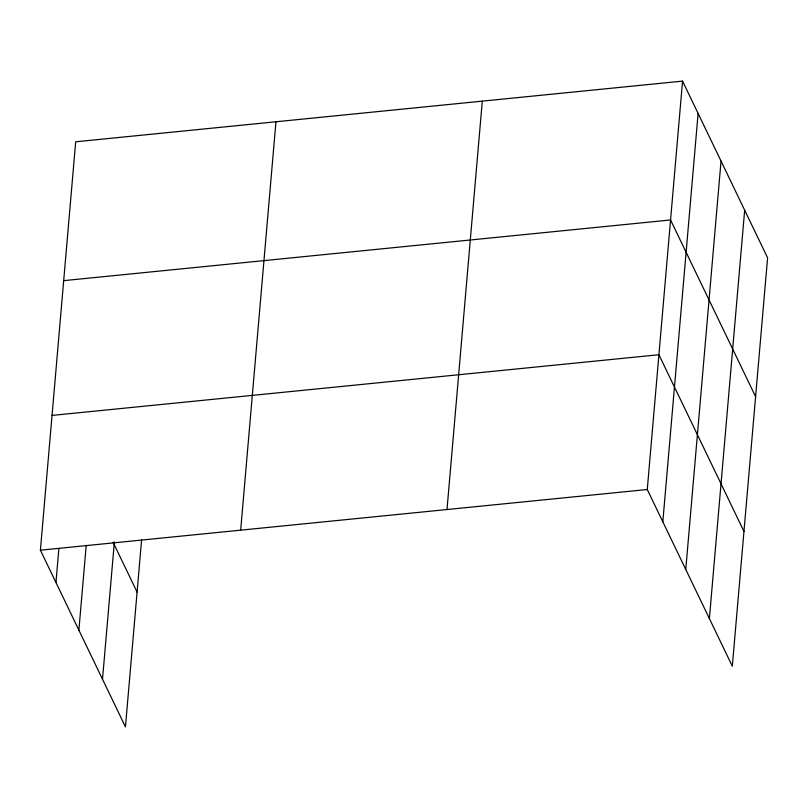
<?xml version="1.0" encoding="UTF-8"?>
<svg xmlns="http://www.w3.org/2000/svg" width="808" height="808" viewBox="0 0 808 808"><rect width="100%" height="100%" fill="white"/><g stroke="black" fill="none" stroke-linecap="round" stroke-linejoin="round"><path stroke-width="1.21" d="M141.612 539.704L125.442 726.887L40.4 550.187L75.689 141.794L682.558 81.113L767.6 257.813L732.311 666.206L647.269 489.507L682.558 81.113M55.954 582.497L58.863 548.804M78.881 630.149L86.214 545.289M102.505 679.235L114.372 541.976M240.673 530.159L275.952 121.776M447.006 509.525L482.295 101.141M662.823 521.817L698.112 113.433M685.76 569.468L721.039 161.075M709.384 618.554L744.673 210.171M63.691 280.649L670.559 219.968L755.601 396.667M52.045 415.413L658.914 354.732L743.956 531.442M40.4 550.187L647.269 489.507M113.08 542.239L137.087 592.112"/></g></svg>
